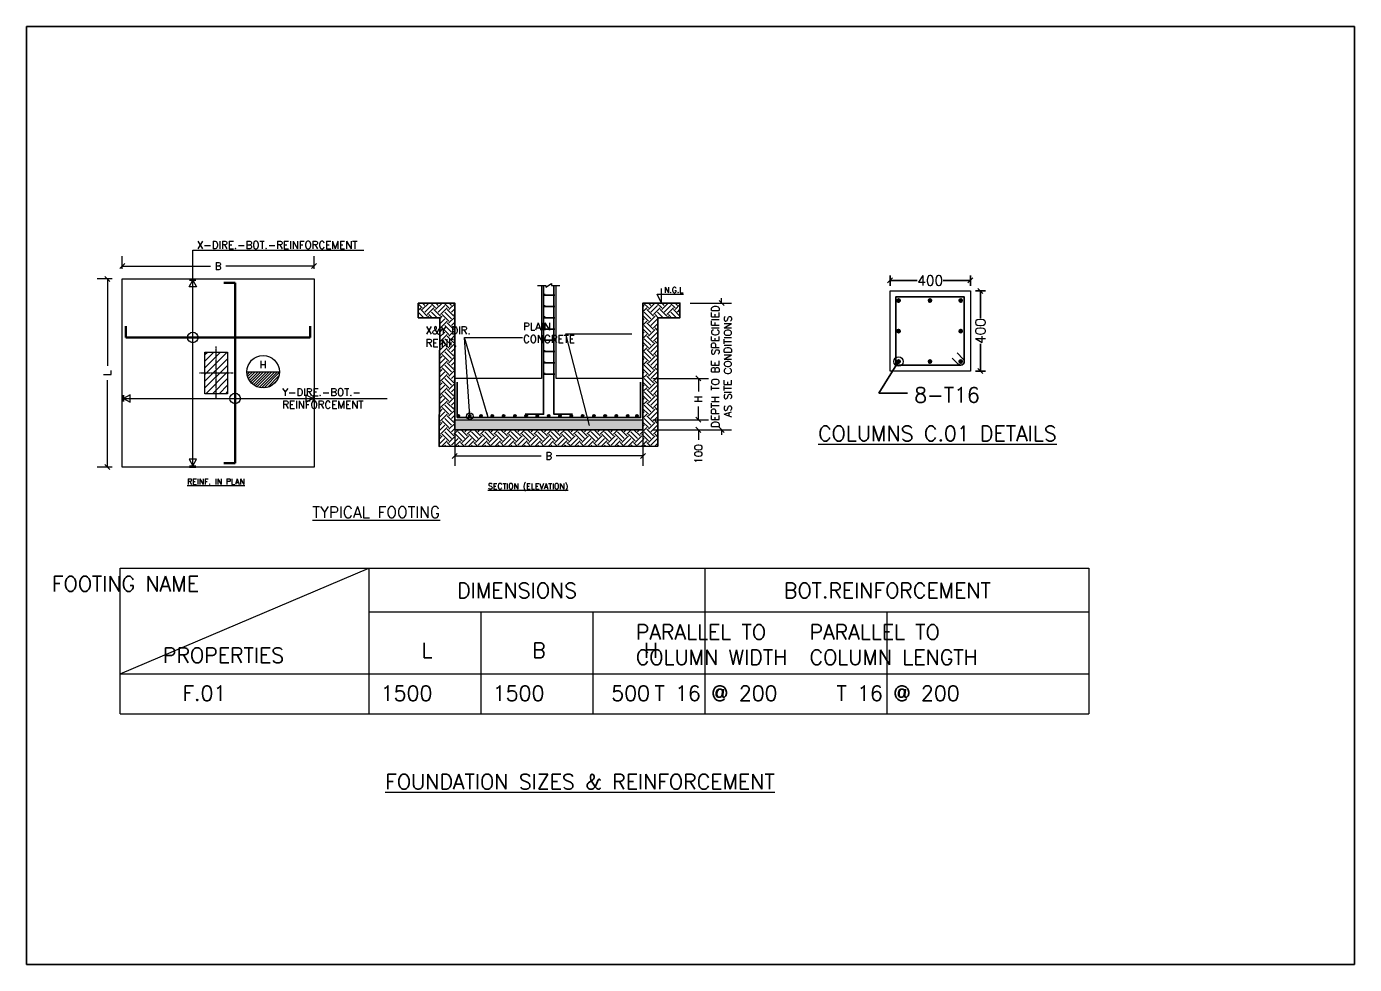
# Model space of a CAD drawing. Header units: millimetres. Extents: x 5119 to 442966, y -339486 to 193490.
# Drawn here: x 70506 to 83744, y 133569 to 142919 of the extents above; entities that cross this region are included whole.
import ezdxf

# ---------------------------------------------------------------- set-up
doc = ezdxf.new("R2010")
doc.units = ezdxf.units.MM
doc.header["$LTSCALE"] = 10
doc.header["$PDMODE"] = 34
doc.linetypes.add('center', pattern=[13.75, 9.75, -1.5, 1, -1.5])
doc.layers.add('LOGO', color=250, linetype='Continuous')
for name, color, linetype, lineweight in [('STR-CL', 1, 'center', 9), ('STR-CONC_IN_SEC', 7, 'Continuous', 15), ('STR-DIM', 1, 'Continuous', 9), ('STR-HATCH', 4, 'Continuous', 9), ('STR-REINF', 7, 'Continuous', 40), ('STR-REINF_IN_SEC', 7, 'Continuous', 30), ('STR-REINF_LEADER', 7, 'Continuous', 9), ('STR-TEXT', 7, 'Continuous', 9)]:
    doc.layers.add(name, color=color, linetype=linetype, lineweight=lineweight)
doc.styles.add('MINA_CM_S', font='romans.shx', dxfattribs={"height": 15})
doc.styles.add('MINA_CM_X-SEC_S', font='romans.shx', dxfattribs={"height": 7.5})
doc.styles.add('MINA_MM_X-SEC', font='romans.shx', dxfattribs={"height": 125})
doc.styles.add('MINA_MM_X-SEC_50', font='romans.shx', dxfattribs={"height": 100})
doc.styles.add('MINA_MM_X-SEC_S', font='romans.shx', dxfattribs={"height": 75, "bigfont": '@extfont2.shx'})
doc.styles.add('MINA_MM_X-SEC_SMALLER', font='romans.shx', dxfattribs={"height": 75, "bigfont": '@extfont2.shx'})
doc.dimstyles.new('MINA_MM_X-SEC_50', dxfattribs={"dimtxt": 100, "dimasz": 50, "dimexe": 50, "dimexo": 50, "dimgap": 0, "dimtad": 0, "dimdec": 0, "dimlfac": 0.5, "dimzin": 0, "dimdsep": 46, "dimtxsty": 'MINA_MM_X-SEC_50', "dimblk": 'OBLIQUE', "dimcen": 90, "dimclrt": 7, "dimadec": 0, "dimazin": 0, "dimtfac": 1, "dimtdec": 0, "dimtofl": 0, "dimtmove": 0, "dimatfit": 0, "dimfxl": 1, "dimtolj": 1, "dimtzin": 0, "dimarcsym": 0})
doc.dimstyles.new('MINA_MM_X-SEC_S', dxfattribs={"dimtxt": 75, "dimasz": 50, "dimexe": 100, "dimexo": 100, "dimgap": 50, "dimtad": 0, "dimdec": 0, "dimzin": 0, "dimdsep": 46, "dimtxsty": 'MINA_MM_X-SEC_S', "dimblk": 'OBLIQUE', "dimcen": 0.09, "dimclrd": 256, "dimclre": 256, "dimclrt": 7, "dimadec": 0, "dimazin": 0, "dimtfac": 1, "dimtdec": 0, "dimtix": 1, "dimtofl": 0, "dimtmove": 0, "dimatfit": 0, "dimfxl": 1, "dimtolj": 1, "dimtzin": 0, "dimlwd": -1, "dimlwe": -1, "dimarcsym": 0})

# ---------------------------------------------------------------- blocks, each defined once
blk = doc.blocks.new('_Oblique')
at = {"color": 0, "linetype": 'ByBlock', "lineweight": -2}
blk.add_line((-0.5, -0.5), (0.5, 0.5), dxfattribs=at)
blk = doc.blocks.new('*D215')
at = {"layer": 'Defpoints', "color": 0, "transparency": 16777216}
for p in [(74775, 138999), (76650, 138999), (76650, 138639)]:
    blk.add_point(p, dxfattribs=at)
at = {"layer": 'STR-DIM', "transparency": 16777216}
for p, q in [((74775, 138899), (74775, 138539)), ((76650, 138899), (76650, 138539)), ((74775, 138639), (75637, 138639)), ((76650, 138639), (75787, 138639))]:
    blk.add_line(p, q, dxfattribs=at)
at = {"layer": 'STR-DIM', "transparency": 16777216, "xscale": 50, "yscale": 50, "zscale": 50, "rotation": 180}
blk.add_blockref('_Oblique', (74775, 138639), dxfattribs=at)
at = {"layer": 'STR-DIM', "transparency": 16777216, "xscale": 50, "yscale": 50, "zscale": 50}
blk.add_blockref('_Oblique', (76650, 138639), dxfattribs=at)
at = {"layer": 'STR-DIM', "color": 7, "transparency": 16777216, "insert": (75712, 138639), "char_height": 75, "attachment_point": 5, "style": 'MINA_MM_X-SEC_S'}
blk.add_mtext('\\A1;B', dxfattribs=at)
blk = doc.blocks.new('BAR')
at = {"layer": 'STR-HATCH'}
h = blk.add_hatch(dxfattribs=at)
h.set_pattern_fill('ANSI31', color=256, scale=20)
h.set_pattern_definition([(45, (0, 0), (-1.76777, 1.76777), [])])
edge = h.paths.add_edge_path()
edge.add_arc((0, 0), 12.5, 0, 360)
at = {"layer": 'STR-REINF_IN_SEC'}
blk.add_circle((0, 0), 12.5, dxfattribs=at)
blk = doc.blocks.new('*D216')
at = {"layer": 'Defpoints', "color": 0, "transparency": 16777216}
for p in [(76650, 138999), (77203, 138999), (76650, 138899)]:
    blk.add_point(p, dxfattribs=at)
at = {"layer": 'STR-DIM', "transparency": 16777216}
for p, q in [((76750, 138999), (77303, 138999)), ((77203, 138999), (77203, 139049)), ((76750, 138899), (77303, 138899)), ((77203, 138899), (77203, 138799))]:
    blk.add_line(p, q, dxfattribs=at)
at = {"layer": 'STR-DIM', "transparency": 16777216, "xscale": 50, "yscale": 50, "zscale": 50}
for p, rotation in [((77203, 138999), 270), ((77203, 138899), 90)]:
    blk.add_blockref('_Oblique', p, dxfattribs=dict(at, rotation=rotation))
at = {"layer": 'STR-DIM', "color": 7, "transparency": 16777216, "insert": (77203, 138658), "char_height": 75, "attachment_point": 5, "rotation": 90, "style": 'MINA_MM_X-SEC_S'}
blk.add_mtext('\\A1;100', dxfattribs=at)
blk = doc.blocks.new('*D217')
at = {"layer": 'Defpoints', "color": 0, "transparency": 16777216}
for p in [(76650, 139412), (76650, 138999), (77203, 138999)]:
    blk.add_point(p, dxfattribs=at)
at = {"layer": 'STR-DIM', "transparency": 16777216}
for p, q in [((76750, 139412), (77303, 139412)), ((77203, 139412), (77203, 139281)), ((76750, 138999), (77303, 138999)), ((77203, 138999), (77203, 139131))]:
    blk.add_line(p, q, dxfattribs=at)
at = {"layer": 'STR-DIM', "transparency": 16777216, "xscale": 50, "yscale": 50, "zscale": 50}
for p, rotation in [((77203, 139412), 90), ((77203, 138999), 270)]:
    blk.add_blockref('_Oblique', p, dxfattribs=dict(at, rotation=rotation))
at = {"layer": 'STR-DIM', "color": 7, "transparency": 16777216, "insert": (77203, 139206), "char_height": 75, "attachment_point": 5, "rotation": 90, "style": 'MINA_MM_X-SEC_S'}
blk.add_mtext('\\A1;H', dxfattribs=at)
blk = doc.blocks.new('*D218')
at = {"layer": 'Defpoints', "color": 0, "transparency": 16777216}
for p in [(77020, 140162), (77435, 140162), (76650, 138899)]:
    blk.add_point(p, dxfattribs=at)
at = {"layer": 'STR-DIM', "transparency": 16777216}
for p, q in [((77435, 140162), (77435, 140212)), ((77120, 140162), (77535, 140162)), ((76750, 138899), (77535, 138899)), ((77435, 138899), (77435, 138849))]:
    blk.add_line(p, q, dxfattribs=at)
at = {"layer": 'STR-DIM', "transparency": 16777216, "xscale": 50, "yscale": 50, "zscale": 50}
for p, rotation in [((77435, 140162), 270), ((77435, 138899), 90)]:
    blk.add_blockref('_Oblique', p, dxfattribs=dict(at, rotation=rotation))
at = {"layer": 'STR-DIM', "color": 7, "transparency": 16777216, "insert": (77435, 139531), "char_height": 75, "attachment_point": 5, "rotation": 90, "style": 'MINA_MM_X-SEC_S'}
blk.add_mtext('\\A1;DEPTH TO BE SPECIFIED \\PAS SITE CONDITIONS', dxfattribs=at)
blk = doc.blocks.new('*U188')
at = {"layer": 'STR-REINF_IN_SEC', "xscale": 0.1280000000000517, "yscale": 0.1280000000000517, "zscale": 0.1280000000000517}
blk.add_blockref('BAR', (0, 0), dxfattribs=at)
blk = doc.blocks.new('*U213')
at = {"color": 0, "linetype": 'ByBlock', "lineweight": -2, "transparency": 16777216, "xscale": 7.500000000000002, "yscale": 7.500000000000002, "zscale": 7.500000000000002}
blk.add_blockref('*U188', (0, 0), dxfattribs=at)
blk = doc.blocks.new('*U214')
at = {"layer": 'STR-DIM', "color": 0, "linetype": 'ByBlock', "lineweight": -2, "transparency": 16777216}
for p in [(0, 0), (112.5, 0), (225, 0), (337.5, 0), (450, 0), (562.5, 0), (675, 0), (787.5, 0), (900, 0), (1012.5, 0), (1125, 0), (1237.5, 0), (1350, 0), (1462.5, 0), (1575, 0), (1687.5, 0)]:
    blk.add_blockref('*U213', p, dxfattribs=at)
blk = doc.blocks.new('*D219')
at = {"layer": 'Defpoints', "color": 0, "transparency": 16777216}
for p in [(73372, 140531), (71459, 140403), (73372, 140403)]:
    blk.add_point(p, dxfattribs=at)
at = {"layer": 'STR-DIM', "transparency": 16777216}
for p, q in [((71459, 140503), (71459, 140631)), ((73372, 140503), (73372, 140631)), ((71459, 140531), (72341, 140531)), ((73372, 140531), (72491, 140531))]:
    blk.add_line(p, q, dxfattribs=at)
at = {"layer": 'STR-DIM', "transparency": 16777216, "xscale": 50, "yscale": 50, "zscale": 50, "rotation": 180}
blk.add_blockref('_Oblique', (71459, 140531), dxfattribs=at)
at = {"layer": 'STR-DIM', "transparency": 16777216, "xscale": 50, "yscale": 50, "zscale": 50}
blk.add_blockref('_Oblique', (73372, 140531), dxfattribs=at)
at = {"layer": 'STR-DIM', "color": 7, "transparency": 16777216, "insert": (72416, 140531), "char_height": 75, "attachment_point": 5, "style": 'MINA_MM_X-SEC_S'}
blk.add_mtext('\\A1;B', dxfattribs=at)
blk = doc.blocks.new('*D220')
at = {"layer": 'Defpoints', "color": 0, "transparency": 16777216}
for p in [(71459, 140403), (71311, 138528), (71459, 138528)]:
    blk.add_point(p, dxfattribs=at)
at = {"layer": 'STR-DIM', "transparency": 16777216}
for p, q in [((71359, 140403), (71211, 140403)), ((71311, 140403), (71311, 139537)), ((71311, 138528), (71311, 139394)), ((71359, 138528), (71211, 138528))]:
    blk.add_line(p, q, dxfattribs=at)
at = {"layer": 'STR-DIM', "transparency": 16777216, "xscale": 50, "yscale": 50, "zscale": 50}
for p, rotation in [((71311, 140403), 90), ((71311, 138528), 270)]:
    blk.add_blockref('_Oblique', p, dxfattribs=dict(at, rotation=rotation))
at = {"layer": 'STR-DIM', "color": 7, "transparency": 16777216, "insert": (71311, 139466), "char_height": 75, "attachment_point": 5, "rotation": 90, "style": 'MINA_MM_X-SEC_S'}
blk.add_mtext('\\A1;L', dxfattribs=at)
blk = doc.blocks.new('CIRLCE')
at = {"layer": 'STR-DIM', "ltscale": 0.1}
blk.add_circle((0, 0), 125, dxfattribs=at)
blk = doc.blocks.new('LARGE_ARROW')
at = {"layer": 'STR-DIM', "color": 7, "lineweight": 9}
for p, q in [((0, -74), (0, 74)), ((30, 0), (185, 89)), ((30, -74), (30, 74)), ((185, -89), (30, 0)), ((185, 89), (185, -89))]:
    blk.add_line(p, q, dxfattribs=at)
blk = doc.blocks.new('*D296')
at = {"layer": 'Defpoints', "color": 0, "transparency": 16777216}
for p in [(79915, 140284), (79915, 139484), (80015, 139484)]:
    blk.add_point(p, dxfattribs=at)
at = {"layer": 'STR-DIM', "color": 0, "lineweight": -2, "transparency": 16777216}
for p, q in [((79965, 140284), (80065, 140284)), ((80015, 140284), (80015, 140012)), ((80015, 139484), (80015, 139755)), ((79965, 139484), (80065, 139484))]:
    blk.add_line(p, q, dxfattribs=at)
at = {"layer": 'STR-DIM', "color": 0, "lineweight": -2, "transparency": 16777216, "xscale": 50, "yscale": 50, "zscale": 50}
for p, rotation in [((80015, 140284), 90), ((80015, 139484), 270)]:
    blk.add_blockref('_Oblique', p, dxfattribs=dict(at, rotation=rotation))
at = {"layer": 'STR-DIM', "color": 7, "transparency": 16777216, "insert": (80015, 139884), "char_height": 100, "attachment_point": 5, "rotation": 90, "style": 'MINA_MM_X-SEC_50'}
blk.add_mtext('\\A1;400', dxfattribs=at)
blk = doc.blocks.new('*D297')
at = {"layer": 'Defpoints', "color": 0, "transparency": 16777216}
for p in [(79915, 140388), (79115, 140284), (79915, 140284)]:
    blk.add_point(p, dxfattribs=at)
at = {"layer": 'STR-DIM', "color": 0, "lineweight": -2, "transparency": 16777216}
for p, q in [((79115, 140334), (79115, 140438)), ((79115, 140388), (79386, 140388)), ((79915, 140388), (79643, 140388)), ((79915, 140334), (79915, 140438))]:
    blk.add_line(p, q, dxfattribs=at)
at = {"layer": 'STR-DIM', "color": 0, "lineweight": -2, "transparency": 16777216, "xscale": 50, "yscale": 50, "zscale": 50, "rotation": 180}
blk.add_blockref('_Oblique', (79115, 140388), dxfattribs=at)
at = {"layer": 'STR-DIM', "color": 0, "lineweight": -2, "transparency": 16777216, "xscale": 50, "yscale": 50, "zscale": 50}
blk.add_blockref('_Oblique', (79915, 140388), dxfattribs=at)
at = {"layer": 'STR-DIM', "color": 7, "transparency": 16777216, "insert": (79515, 140388), "char_height": 100, "attachment_point": 5, "style": 'MINA_MM_X-SEC_50'}
blk.add_mtext('\\A1;400', dxfattribs=at)

msp = doc.modelspace()

# ---------------------------------------------------------------- hatches: boundary and pattern name
at = {"layer": 'STR-HATCH'}
h = msp.add_hatch(dxfattribs=at)
h.set_pattern_fill('EARTH', color=256, scale=375, angle=45)
h.set_pattern_definition([(45, (21070.12, 190296.82), (1e-14, 132.58252), [93.75, -93.75]), (45, (21045.26, 190321.68), (1e-14, 132.58252), [93.75, -93.75]), (45, (21020.4, 190346.54), (1e-14, 132.58252), [93.75, -93.75]), (135, (21020.4, 190363.11), (-132.58252, 1e-14), [93.75, -93.75]), (135, (21045.26, 190387.97), (-132.58252, 1e-14), [93.75, -93.75]), (135, (21070.12, 190412.83), (-132.58252, 1e-14), [93.75, -93.75])])
h.paths.add_polyline_path([(74410.9, 140161.9), (74774.6, 140161.9), (74774.6, 138899.4), (76649.6, 138899.4), (76649.6, 140161.9), (77019.9, 140161.9), (77019.9, 140015.6), (76799.6, 140015.6), (76799.6, 138736.3), (76799.6, 138736.3), (76799.6, 138736.3), (74620.7, 138732.4), (74624.6, 140015.6), (74410.9, 140015.6)])
h = msp.add_hatch(dxfattribs=at)
h.set_pattern_fill('ANSI31', color=256, scale=375)
h.set_pattern_definition([(45, (32716.536, 177044.57), (-33.14563, 33.14563), [])])
h.paths.add_polyline_path([(72284.5, 139671.9), (72509.5, 139671.9), (72509.5, 139259.4), (72284.5, 139259.4)])
h = msp.add_hatch(dxfattribs=at)
h.set_pattern_fill('ANSI31', color=256, scale=156.25)
h.set_pattern_definition([(45, (-28765.065, 647419.706), (-13.8106793, 13.8106793), [])])
h.paths.add_polyline_path([(72702.4, 139478, 1), (73025.9, 139478)])
h = msp.add_hatch(dxfattribs=at)
h.set_pattern_fill('AR-CONC', color=256, scale=3.75)
h.set_pattern_definition([(50, (-88446.977, 718328.02), (26.89725685, -2.3532051), [2.8125, -30.9375]), (355, (-88446.977, 718328.02), (-5.203175, 28.207205), [2.25, -24.75]), (100.4514445, (-88444.736, 718327.824), (21.6940818, 25.8539997), [2.3902572, -26.2928292]), (46.1842, (-88446.977, 718335.52), (40.0215499, -6.206973), [4.21875, -46.40625]), (96.6356355, (-88443.642, 718335.003), (35.049823, 36.5294475), [3.5853878, -39.439266]), (351.184164, (-88446.977, 718335.52), (35.049823, 36.5294475), [3.375, -37.125]), (21, (-88443.227, 718333.645), (22.38401445, -15.0982084), [2.8125, -30.9375]), (326, (-88443.227, 718333.645), (9.124325, 27.1931267), [2.25, -24.75]), (71.4514447, (-88441.362, 718332.387), (31.5083391, 12.0949182), [2.3902571, -26.2928292]), (37.5, (-88446.977, 718328.02), (0.45599457, 12.48351952), [0, -24.45, 0, -25.125, 0, -24.84375]), (7.5, (-88446.977, 718328.02), (9.86510765, 14.7904392), [0, -14.325, 0, -23.8875, 0, -9.46875]), (327.5, (-88455.34, 718328.02), (20.01834136, -0.84580769), [0, -9.375, 0, -29.25, 0, -38.8125]), (317.5, (-88459.09, 718328.02), (21.86948135, 3.75393684), [0, -12.1875, 0, -19.425, 0, -27.5625])])
h.paths.add_polyline_path([(74774.6, 138999.4), (76649.6, 138999.4), (76649.6, 138899.4), (74774.6, 138899.4)])

# ---------------------------------------------------------------- linework, layer by layer
at = {"layer": 'Defpoints'}
msp.add_lwpolyline([(74410.9, 140161.9), (74774.6, 140161.9), (74774.6, 138899.4), (74774.6, 138899.4), (74774.6, 138899.4), (76649.6, 138899.4), (76649.6, 138899.4), (76649.6, 138899.4), (76649.6, 140161.9), (77019.9, 140161.9), (77019.9, 140015.6), (76799.6, 140015.6), (76799.6, 138736.3), (76799.6, 138736.3), (76799.6, 138736.3), (74620.7, 138732.4), (74620.7, 138732.4), (74620.7, 138732.4), (74624.6, 140015.6), (74410.9, 140015.6)], close=True, dxfattribs=at)
at = {"layer": 'LOGO', "ltscale": 0.1}
msp.add_lwpolyline([(83743.7, 133569.3), (83743.7, 142919.4), (70505.7, 142919.4), (70505.7, 133569.3)], close=True, dxfattribs=at)
at = {"layer": 'STR-CL', "ltscale": 0.1}
for p, q in [((72397, 139203.2), (72397, 139728.2)), ((72228.2, 139465.7), (72565.7, 139465.7))]:
    msp.add_line(p, q, dxfattribs=at)
at = {"layer": 'STR-CONC_IN_SEC'}
for points in [[(71459.5, 140403.2), (73372, 140403.2), (73372, 138528.2), (71459.5, 138528.2)], [(79914.6, 140283.6), (79914.6, 139483.6), (79114.6, 139483.6), (79114.6, 140283.6)], [(72284.5, 139671.9), (72509.5, 139671.9), (72509.5, 139259.4), (72284.5, 139259.4)], [(74774.6, 138999.4), (76649.6, 138999.4), (76649.6, 138899.4), (74774.6, 138899.4)], [(74774.6, 138899.4), (76649.6, 138899.4), (76649.6, 138899.4), (74774.6, 138899.4)], [(76149.6, 138899.4), (74774.6, 138899.4), (74774.6, 138899.4), (76649.6, 138899.4)]]:
    msp.add_lwpolyline(points, close=True, dxfattribs=at)
at = {"layer": 'STR-CONC_IN_SEC', "ltscale": 3}
for points in [[(75637.8, 140339.4), (75637.8, 139411.9), (74774.6, 139411.9), (74774.6, 138999.4), (76649.6, 138999.4), (76649.6, 139411.9), (75786.3, 139411.9), (75786.3, 140339.4)], [(74410.9, 140161.9), (74774.6, 140161.9), (74774.6, 138899.4), (76649.6, 138899.4), (76649.6, 140161.9), (77019.9, 140161.9)]]:
    msp.add_lwpolyline(points, dxfattribs=at)
at = {"layer": 'STR-CONC_IN_SEC'}
msp.add_lwpolyline([(75600.5, 140339.4), (75683.9, 140339.4), (75683.9, 140320.6), (75740.2, 140358.1), (75740.2, 140339.4), (75823.6, 140339.4)], dxfattribs=at)
at = {"layer": 'STR-DIM', "ltscale": 3}
for p, q in [((76834.7, 140161.9), (76791.1, 140251.6)), ((76791.1, 140251.6), (77056.4, 140251.6)), ((76834.7, 140161.9), (76834.7, 140306.9))]:
    msp.add_line(p, q, dxfattribs=at)
at = {"layer": 'STR-DIM'}
msp.add_line((72702.4, 139478), (73025.9, 139478), dxfattribs=at)
at = {"layer": 'STR-DIM', "ltscale": 0.1}
for p, q in [((71437.7, 136466.8), (73917.5, 137518.7)), ((73917.5, 137518.7), (73917.5, 136066.8)), ((77268.1, 137518.7), (77268.1, 136066.8)), ((81096.8, 137518.7), (81096.8, 136066.8)), ((73917.5, 137084.1), (81096.8, 137084.1)), ((75034.4, 137084.1), (75034.4, 136066.8)), ((76151.3, 137084.1), (76151.3, 136066.8)), ((79083.5, 137084.1), (79083.5, 136066.8)), ((71437.7, 136466.8), (81096.8, 136466.8)), ((71437.7, 136066.8), (81096.8, 136066.8))]:
    msp.add_line(p, q, dxfattribs=at)
msp.add_lwpolyline([(71437.7, 136066.8), (71437.7, 137518.7), (81096.8, 137518.7), (81096.8, 137518.7)], dxfattribs=at)
at = {"layer": 'STR-DIM'}
for centre, radius in [((72864.1, 139478), 161.8), ((79198.8, 139579.6), 46.8), ((74923.9, 139035.5), 32.7)]:
    msp.add_circle(centre, radius, dxfattribs=at)
at = {"layer": 'STR-REINF', "ltscale": 100}
for p, q in [((72584.8, 140365.7), (72472.3, 140365.7)), ((72584.8, 138565.7), (72584.8, 140365.7)), ((71497, 139820), (71497, 139932.5)), ((73334.5, 139820), (73334.5, 139932.5)), ((71497, 139820), (73334.5, 139820)), ((72584.8, 138565.7), (72472.3, 138565.7))]:
    msp.add_line(p, q, dxfattribs=at)
at = {"layer": 'STR-REINF_IN_SEC'}
for p, q in [((75652.8, 140249.2), (75675.3, 140249.2)), ((75652.8, 140241.7), (75771.3, 140241.7)), ((75652.8, 140136.7), (75675.3, 140136.7)), ((75652.8, 140129.2), (75771.3, 140129.2)), ((75652.8, 140024.2), (75675.3, 140024.2)), ((75652.8, 140016.7), (75771.3, 140016.7)), ((75652.8, 139911.7), (75675.3, 139911.7)), ((75652.8, 139904.2), (75771.3, 139904.2)), ((75652.8, 139799.2), (75675.3, 139799.2)), ((75652.8, 139791.7), (75771.3, 139791.7)), ((75652.8, 139686.7), (75675.3, 139686.7)), ((75652.8, 139679.2), (75771.3, 139679.2)), ((79844.1, 139605.1), (79783.6, 139665.5)), ((75652.8, 139574.2), (75675.3, 139574.2)), ((75652.8, 139566.7), (75771.3, 139566.7)), ((79793.1, 139554.1), (79732.7, 139614.6)), ((75652.8, 139461.7), (75675.3, 139461.7)), ((75652.8, 139454.2), (75771.3, 139454.2)), ((74797.1, 139021.9), (74797.1, 139374.4))]:
    msp.add_line(p, q, dxfattribs=at)
for points in [[(75660.3, 140339.4), (75660.3, 139055), (75477.9, 139055)], [(75763.8, 140339.4), (75763.8, 139055), (75948.8, 139055)], [(79818.6, 139543.6), (79171.3, 139543.6), (79171.3, 140223.6), (79854.6, 140223.6), (79854.6, 139579.6)], [(74797.1, 139021.9), (74797.1, 139021.9), (76627.1, 139021.9), (76627.1, 139374.4)]]:
    msp.add_lwpolyline(points, dxfattribs=at)
msp.add_arc((79818.6, 139579.6), 36, 225, 45, dxfattribs=at)
at = {"layer": 'STR-REINF_LEADER', "ltscale": 3}
for p, q in [((72162.7, 138528.2), (72162.7, 140690.8)), ((72162.7, 140690.8), (73868.2, 140690.8)), ((71459.5, 139211.9), (74099.8, 139211.9))]:
    msp.add_line(p, q, dxfattribs=at)

# ---------------------------------------------------------------- block references
at = {"yscale": 0.4218750000000001, "zscale": 0.4218750000000001}
for name, p, xscale, rotation in [('LARGE_ARROW', (72162.7, 140403.2), 0.4218750000000001, 270), ('CIRLCE', (72584.8, 139211.9), 0.4218750000000001, 90), ('LARGE_ARROW', (71459.5, 139211.9), -0.4218750000000001, 180), ('LARGE_ARROW', (73372, 139211.9), 0.4218750000000001, 180), ('LARGE_ARROW', (72162.7, 138528.2), -0.4218750000000001, 270)]:
    msp.add_blockref(name, p, dxfattribs=dict(at, xscale=xscale, rotation=rotation))
at = {"xscale": 0.4218750000000001, "yscale": 0.4218750000000001, "zscale": 0.4218750000000001}
msp.add_blockref('CIRLCE', (72162.6, 139820), dxfattribs=at)
at = {"layer": 'STR-DIM'}
msp.add_blockref('*U214', (74811.4, 139035.5), dxfattribs=at)
at = {"layer": 'STR-REINF_IN_SEC', "yscale": 1.280000000000517, "zscale": 1.280000000000517}
for p, xscale, rotation in [((79198.8, 140187.6), -1.280000000000517, 90.00000000065124), ((79512, 140187.6), -1.280000000000517, 90.00000000065124), ((79818.6, 140187.6), 1.280000000000517, 270.0000000006513), ((79198.8, 139883.6), -1.280000000000517, 90.00000000065124), ((79818.6, 139883.6), 1.280000000000517, 270.0000000006513), ((79198.8, 139579.6), 1.280000000000517, 90.00000000065131), ((79512, 139579.6), 1.280000000000517, 89.99999999934877), ((79818.6, 139579.6), -1.280000000000517, 270.0000000006513)]:
    msp.add_blockref('BAR', p, dxfattribs=dict(at, xscale=xscale, rotation=rotation))
at = {"layer": 'STR-REINF_IN_SEC', "xscale": 0.9600000000027165, "yscale": 0.9600000000027165, "zscale": 0.9600000000027165}
msp.add_blockref('BAR', (76590.2, 139035.5), dxfattribs=at)

# ---------------------------------------------------------------- texts
at = {"layer": 'STR-TEXT'}
for s, insert, char_height, attachment_point, style in [('\\A1;X-DIRE.-BOT.-REINFORCEMENT', (73004.5, 140741.8), 75, 5, 'MINA_MM_X-SEC_SMALLER'), ('\\A1;\\pxql;N.G.L', (76861.5, 140321.3), 56.25, 1, 'MINA_CM_X-SEC_S'), ('\\A1;\\pxql;X&Y DIR.\\PREINF.', (74933.4, 139928.1), 75, 3, 'MINA_MM_X-SEC_SMALLER'), ('\\A1;\\pxql;PLAIN\\PCONCRETE', (75972.9, 139966.9), 75, 3, 'MINA_MM_X-SEC_SMALLER'), ('\\A1;H', (72863.2, 139550), 75, 5, 'MINA_MM_X-SEC_SMALLER'), ('\\A1;\\pxql;Y-DIRE.-BOT.-\\PREINFORCEMENT', (73459.6, 139211.9), 75, 5, 'MINA_MM_X-SEC_SMALLER'), ('\\A1;8-T16', (79354.1, 139321.7), 150, 1, 'MINA_CM_X-SEC_S'), ('\\A1;{\\LCOLUMNS C.01 DETAILS}', (78397.5, 138937.3), 150, 1, 'MINA_CM_S'), ('\\A1;{\\LREINF. IN PLAN}', (72394.2, 138383.8), 56.25, 5, 'MINA_CM_X-SEC_S'), ('\\A1;{\\LSECTION (ELEVATION)}', (75504.7, 138327.8), 56.25, 5, 'MINA_CM_X-SEC_S'), ('\\A1;{\\LTYPICAL FOOTING}', (73355, 138133.3), 112.5, 1, 'MINA_CM_S'), ('\\A1;\\pxql;FOOTING NAME', (71492.1, 137363.8), 150, 5, 'MINA_MM_X-SEC'), ('\\A1;DIMENSIONS', (75395.9, 137297.2), 150, 5, 'MINA_MM_X-SEC'), ('\\A1;BOT.REINFORCEMENT', (79087.9, 137297.2), 150, 5, 'MINA_MM_X-SEC'), ('\\A1;\\pxql;PARALLEL TO\\PCOLUMN WIDTH', (77335.1, 136757.1), 150, 5, 'MINA_MM_X-SEC'), ('\\A1;\\pxql;PARALLEL TO\\PCOLUMN LENGTH', (79150.5, 136757.1), 150, 5, 'MINA_MM_X-SEC'), ('\\A1;L', (74498.1, 136701.7), 150, 5, 'MINA_MM_X-SEC'), ('\\A1;B', (75615, 136701.7), 150, 5, 'MINA_MM_X-SEC'), ('\\A1;H', (76731.9, 136701.7), 150, 5, 'MINA_MM_X-SEC'), ('\\A1;\\pxql;PROPERTIES', (72470, 136652.2), 150, 5, 'MINA_MM_X-SEC'), ('\\A1;\\pxql;F.01', (72278.6, 136273.4), 150, 5, 'MINA_MM_X-SEC'), ('\\A1;\\pxql;1500', (74294, 136273.4), 150, 5, 'MINA_MM_X-SEC'), ('\\A1;\\pxql;1500', (75410.8, 136273.4), 150, 5, 'MINA_MM_X-SEC'), ('\\A1;\\pxql;500', (76527.7, 136273.4), 150, 5, 'MINA_MM_X-SEC'), ('\\A1;\\pxql;T 16 @ 200', (77378.4, 136273.4), 150, 5, 'MINA_MM_X-SEC'), ('\\A1;\\pxql;T 16 @ 200', (79193.8, 136273.4), 150, 5, 'MINA_MM_X-SEC'), ('\\A1;{\\LFOUNDATION SIZES & REINFORCEMENT}', (74081.9, 135465.8), 150, 1, 'MINA_CM_S')]:
    msp.add_mtext(s, dxfattribs=dict(at, insert=insert, char_height=char_height, attachment_point=attachment_point, style=style))

# ---------------------------------------------------------------- dimensions: what is measured, and where the dimension line sits
at = {"layer": 'STR-DIM'}
for base, p1, p2, picture, middle in [((73372, 140530.8), (71459.5, 140403.1), (73372, 140403.1), '*D219', (72415.7, 140530.8)), ((76649.6, 138638.5), (74774.6, 138999.4), (76649.6, 138999.4), '*D215', (75712.1, 138638.5))]:
    dim = msp.add_linear_dim(base=base, p1=p1, p2=p2, text='B', dimstyle='MINA_MM_X-SEC_S', dxfattribs=at)
    dim.commit()
    dim.dimension.update_dxf_attribs({"geometry": picture, "text_midpoint": middle})
for base, p1, p2, text, picture, middle in [((71310.5, 138528.1), (71459.5, 140403.1), (71459.5, 138528.1), 'L', '*D220', (71310.5, 139465.6)), ((77202.5, 138999.4), (76649.6, 139411.9), (76649.6, 138999.4), 'H', '*D217', (77202.5, 139205.6))]:
    dim = msp.add_linear_dim(base=base, p1=p1, p2=p2, angle=90, text=text, dimstyle='MINA_MM_X-SEC_S', dxfattribs=at)
    dim.commit()
    dim.dimension.update_dxf_attribs({"geometry": picture, "text_midpoint": middle})
dim = msp.add_linear_dim(base=(79914.6, 140388.4), p1=(79114.6, 140283.6), p2=(79914.6, 140283.6), dimstyle='MINA_MM_X-SEC_50', dxfattribs=at)
dim.commit()
dim.dimension.update_dxf_attribs({"geometry": '*D297', "text_midpoint": (79514.6, 140388.4)})
dim = msp.add_linear_dim(base=(77434.7, 140161.9), p1=(76649.6, 138899.4), p2=(77019.9, 140161.9), angle=270, text='DEPTH TO BE SPECIFIED \\PAS SITE CONDITIONS', dimstyle='MINA_MM_X-SEC_S', override={"dimtxt": 75}, dxfattribs=at)
dim.commit()
dim.dimension.update_dxf_attribs({"geometry": '*D218', "text_midpoint": (77434.7, 139530.6)})
dim = msp.add_linear_dim(base=(80015, 139483.6), p1=(79914.6, 140283.6), p2=(79914.6, 139483.6), angle=270, dimstyle='MINA_MM_X-SEC_50', dxfattribs=at)
dim.commit()
dim.dimension.update_dxf_attribs({"geometry": '*D296', "text_midpoint": (80015, 139883.6)})
dim = msp.add_linear_dim(base=(77202.5, 138999.4), p1=(76649.6, 138899.4), p2=(76649.6, 138999.4), angle=270, dimstyle='MINA_MM_X-SEC_S', dxfattribs=at)
dim.commit()
dim.dimension.update_dxf_attribs({"geometry": '*D216', "text_midpoint": (77202.5, 138658.3), "dimtype": 160})

# ---------------------------------------------------------------- leaders
for points, dimstyle in [([(74923.9, 139035.5), (74872.3, 139819.5), (75450.1, 139819.5)], 'MINA_MM_X-SEC_S'), ([(75109.2, 139021.9), (74872.3, 139819.5), (75450.1, 139819.5)], 'MINA_MM_X-SEC_S'), ([(76116.5, 138943.6), (75880.4, 139855.8), (76538.3, 139855.8)], 'MINA_MM_X-SEC_S'), ([(79198.8, 139579.6), (79002, 139263.7), (79288.2, 139263.7)], 'MINA_MM_X-SEC_50')]:
    msp.add_leader(points, dimstyle=dimstyle, dxfattribs=at)

doc.saveas('drawing.dxf')
